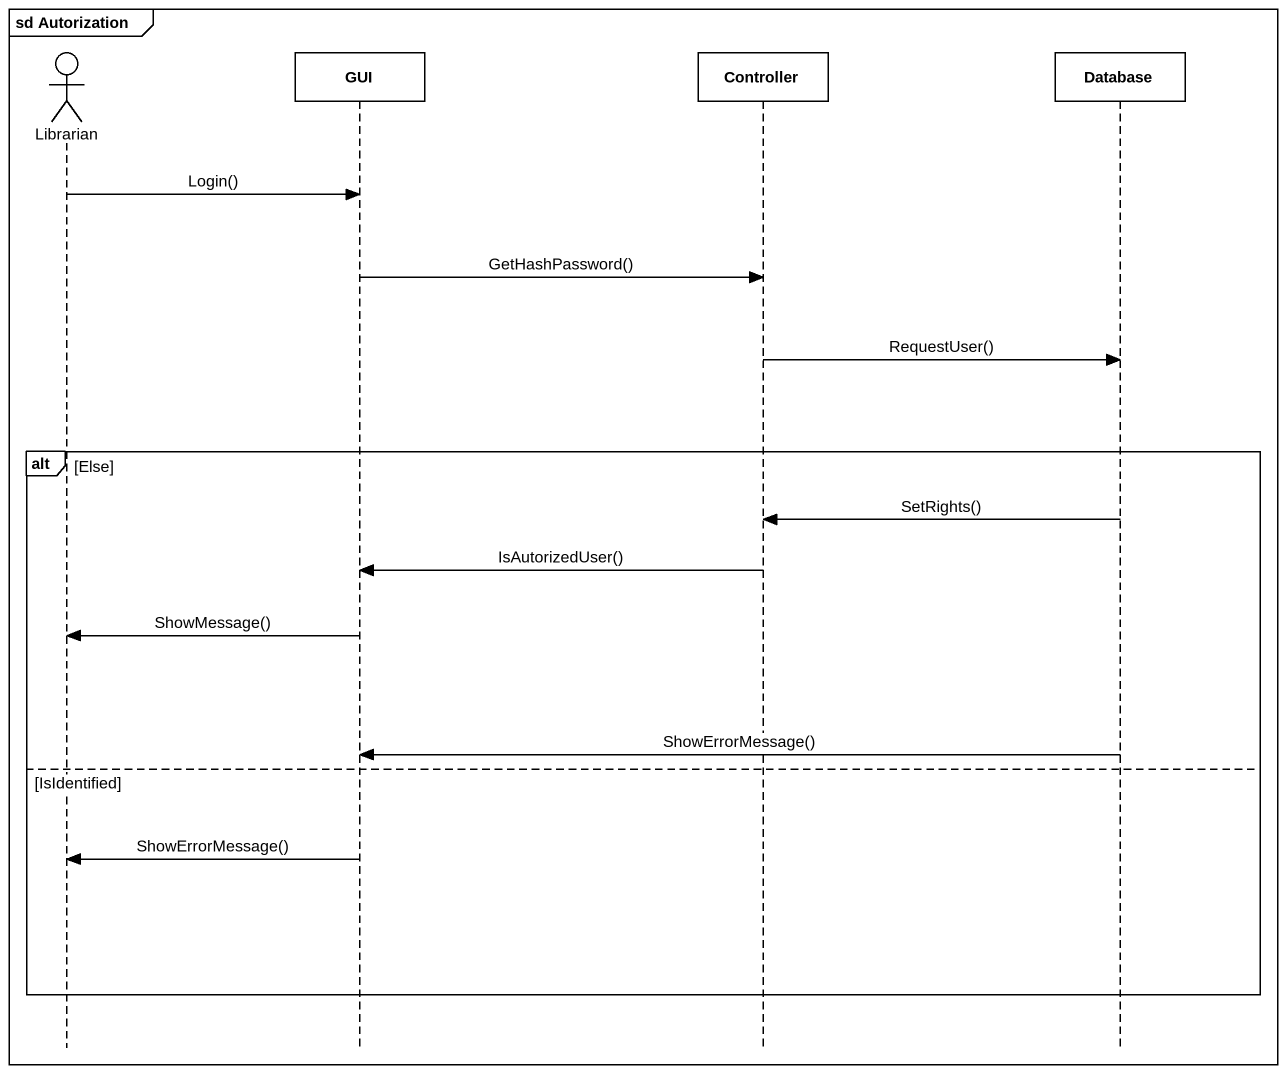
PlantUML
@startuml
mainframe sd Autorization
hide footbox
actor Librarian
participant GUI
participant Controller
participant "Database" as Database_

Librarian -> GUI : Login()
GUI -> Controller : GetHashPassword()
Controller -> Database_ : RequestUser()
alt Else
  Database_ -> Controller : SetRights()
  Controller -> GUI : IsAutorizedUser()
  GUI -> Librarian : ShowMessage()
  Database_ -> GUI : ShowErrorMessage()
else IsIdentified
  GUI -> Librarian : ShowErrorMessage()
end
@enduml
